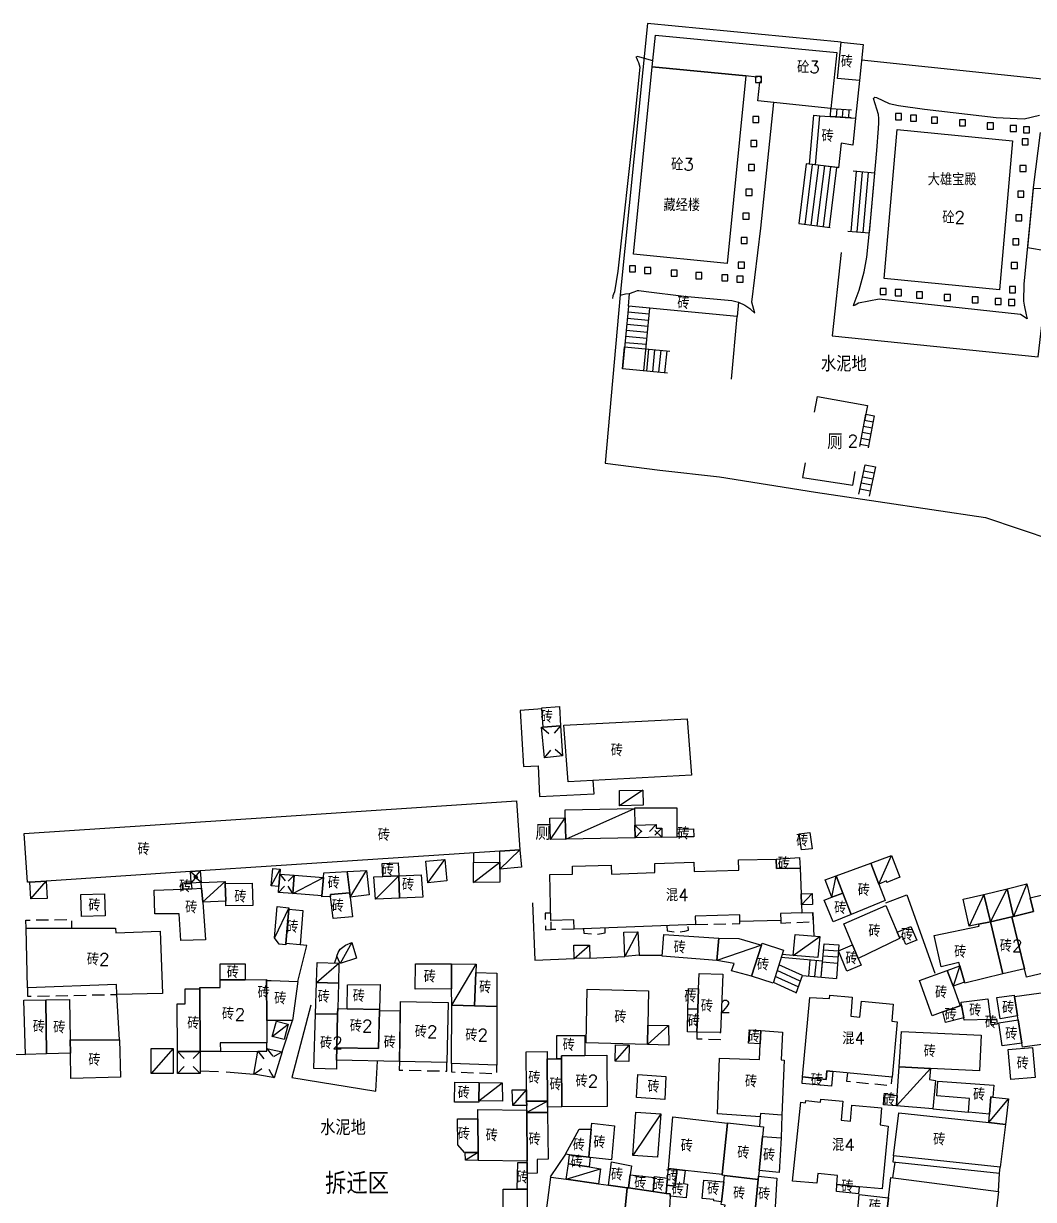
# Model space of a CAD drawing. Header units: millimetres. Extents: x 51 to 1261, y 60 to 1114.
# Drawn here: x 720 to 885.5, y 293.6 to 486.3 of the extents above; entities that cross this region are included whole.
import ezdxf

# ---------------------------------------------------------------- set-up
doc = ezdxf.new("R2010")
doc.units = ezdxf.units.MM
doc.linetypes.add('X5', pattern=[3, 2, -1])
doc.layers.add('JMD', color=6, linetype='Continuous')
doc.layers.get('0').off()
doc.styles.add('HZ', font='rs.shx', dxfattribs={"width": 0.8, "bigfont": 'hztxt.shx'})
doc.linetypes.add('443', pattern='A,9.4,[169,AAA.SHX,S=1,R=0,X=0,Y=0.15],0.6', length=10)

# ---------------------------------------------------------------- blocks, each defined once
blk = doc.blocks.new('gc291')
blk.add_lwpolyline([(-0.5, -0.5), (0.5, -0.5), (0.5, 0.5), (-0.5, 0.5), (-0.5, -0.5)])

msp = doc.modelspace()

# ---------------------------------------------------------------- linework, layer by layer
at = {"layer": 'JMD', "color": 6, "linetype": '443', "flags": 128}
for points in [[(822.2, 486.32), (817.76, 441.83)], [(853.94, 483.25), (822.2, 486.32)], [(891.1, 476.74), (857.31, 480.33)], [(856.99, 476.99), (856.33, 470.81)], [(853.99, 448.8), (852.49, 435.12), (886.25, 431.67), (887.82, 445.35)], [(817.76, 441.83), (815.3, 414.26), (824.22, 413.1), (834, 412), (849.75, 409.54), (860.01, 407.98), (877.61, 405.35), (894.17, 399.77)], [(849.59, 422.6), (850.07, 425.22), (858.26, 423.71), (857.79, 421.19)], [(848.06, 414.33), (847.61, 411.91), (855.85, 410.66), (856.27, 412.92)], [(804.94, 374.01), (801.37, 373.73), (801.9, 364.57), (804.31, 364.67), (804.52, 359.65), (813.51, 360.09), (813.31, 362.27)], [(827.06, 354.29), (827.06, 357.7), (820.11, 357.7)], [(824.58, 352.95), (827.06, 353)], [(793.73, 350.41), (793.73, 348.82)], [(861.31, 342.18), (864.7, 343.49), (869.33, 330.66)], [(803.4, 342.23), (803.76, 332.82), (810.2, 333.1)], [(847.52, 340.55), (849.34, 340.61), (849.49, 336.75)], [(764.92, 329.32), (766.42, 335.21), (765.32, 335.31)], [(771.33, 333.49), (770.95, 332.36)], [(820.85, 333.62), (824.63, 333.64)], [(846.09, 333.59), (844.28, 333.74)], [(812.8, 333.12), (818.53, 333.4)], [(735.71, 319.74), (735.27, 327.18)], [(767.05, 325.46), (763.92, 313.59), (777.7, 311.34), (777.98, 316.27)], [(762.34, 317.77), (764.02, 322.93)], [(715.82, 317.41), (720.27, 317.37)], [(748.92, 314.66), (751.9, 314.57)], [(753.18, 314.53), (757.7, 314.12)], [(869.01, 308.44), (874.81, 307.88)], [(840.71, 307.11), (840.58, 305.57)], [(844.22, 307.42), (844.15, 303.68)], [(808.8, 301), (806.27, 297.31)], [(862.74, 299.71), (862.37, 297.14)], [(879.75, 294.9), (879.89, 297.9)]]:
    msp.add_lwpolyline(points, dxfattribs=at)
at = {"layer": 'JMD', "color": 6, "linetype": 'Continuous', "flags": 128}
for points in [[(838.33, 477.73), (823, 479.22), (823.52, 484.42), (853.24, 481.56), (852.29, 472.4), (840.33, 473.64), (840.64, 476.7), (840.73, 476.76), (840.81, 476.84), (840.87, 476.94), (840.91, 477.04), (840.92, 477.15), (840.9, 477.28), (840.86, 477.39), (840.79, 477.49), (840.69, 477.57), (840.58, 477.63), (840.46, 477.65), (840.34, 477.65), (840.22, 477.61), (840.12, 477.55)], [(857.55, 482.86), (856.99, 476.99), (853.37, 477.34), (853.94, 483.25)], [(838.33, 477.73), (835.26, 447.01), (819.93, 448.51), (823, 479.22)], [(856.33, 470.81), (855.89, 466.39), (853.98, 466.71), (853.54, 462.69), (849.75, 463.16), (850.48, 471.22)], [(882.03, 467.11), (879.9, 442.7), (860.99, 444.52), (863.12, 468.93)], [(837.14, 440.63), (836.93, 438.33), (819.11, 439.99), (819.3, 442.05), (820.03, 442.35), (820.56, 442.57), (820.8, 442.57), (821.99, 442.41), (828.2, 441.63), (836.05, 440.94)], [(807.99, 371.2), (805.13, 371.01), (804.93, 374.16), (807.78, 374.37)], [(829.41, 363.12), (809.22, 362.06), (808.54, 371.3), (828.73, 372.36)], [(821.52, 358.2), (817.65, 358.13), (817.61, 360.59), (821.48, 360.67)], [(801.31, 350.91), (798.01, 350.69), (760.57, 348.22), (748.94, 347.45), (747.31, 347.34), (723.67, 345.78), (720.99, 345.6), (720.62, 345.57), (720.06, 353.56), (760.57, 356.24), (800.75, 358.9)], [(820.16, 354.96), (820.2, 352.87), (808.82, 352.66), (808.75, 356.13), (808.73, 357.47), (820.11, 357.68)], [(808.82, 352.66), (806.34, 352.61), (806.2, 356.09), (808.75, 356.13)], [(829.84, 353.05), (827.06, 353), (827.06, 354.29), (829.77, 354.34)], [(849.21, 351.05), (847.46, 350.87), (847.09, 353.54), (848.84, 353.72)], [(798.02, 347.75), (798.02, 348.85), (798.01, 350.69), (801.31, 350.91), (801.6, 348.03)], [(789.36, 345.81), (786.25, 345.51), (785.91, 349.03), (789.03, 349.32)], [(847.23, 347.91), (847.4, 343.67), (847.47, 341.86), (847.52, 340.55), (844.04, 340.45), (844.09, 339.29), (837.35, 339.15), (837.33, 340.25), (830.05, 340.03), (830.09, 338.65), (810.18, 337.91), (810.14, 339.43), (806.41, 339.32), (806.22, 346.83), (809.95, 346.93), (809.92, 348.24), (816.25, 348.4), (816.3, 346.89), (823.45, 347.15), (823.4, 348.63), (829.81, 348.89), (829.85, 347.34), (837.18, 347.54), (837.15, 349.24), (843.33, 349.37), (843.36, 347.84)], [(847.23, 347.91), (843.36, 347.84), (843.33, 349.37), (847.13, 349.61)], [(860.11, 345.29), (858.8, 348.7), (862.22, 349.95), (863.58, 346.39), (861.47, 345.52), (861.4, 345.8)], [(761.98, 346.92), (761.81, 344.91), (760.57, 345.01), (760.8, 347.81), (762.04, 347.72)], [(773.42, 343.85), (770.27, 343.55), (770.3, 343.26), (768.85, 343.21), (768.86, 343.34), (769.11, 346.34), (769.17, 347.14), (773.03, 347.34)], [(773.5, 343.16), (773.42, 343.85), (773.03, 347.34), (776.16, 347.51), (776.6, 343.5)], [(781.45, 346.62), (778.85, 346.51), (778.76, 348.64), (781.36, 348.75)], [(798.02, 347.75), (798.02, 345.62), (793.73, 345.54), (793.73, 348.82), (798.02, 348.85)], [(860.11, 345.29), (861.15, 342.59), (855.6, 340.29), (854.25, 343.8), (853.17, 346.63), (858.8, 348.7)], [(720.99, 345.6), (723.67, 345.78), (723.84, 342.92), (721.15, 342.86)], [(747.46, 345.42), (747.53, 344.52), (746.07, 344.46), (746, 345.47), (747.45, 345.53)], [(753.03, 345.37), (753.12, 342.46), (749.34, 342.31), (749.16, 344.59), (749.09, 345.54), (753.02, 345.68)], [(753.12, 342.46), (753.03, 345.37), (757.46, 345.45), (757.57, 341.79), (753.14, 341.71)], [(769.11, 346.34), (768.86, 343.34), (764.08, 343.72), (764.32, 346.73)], [(781.6, 342.97), (777.66, 342.81), (777.36, 346.45), (778.85, 346.51), (781.45, 346.62)], [(781.6, 342.97), (781.45, 346.62), (785.13, 346.77), (785.43, 343.13)], [(854.25, 343.8), (852.44, 343.11), (851.35, 345.97), (853.17, 346.63)], [(884.94, 343.02), (885.48, 340.78), (882.22, 339.99), (881.15, 344.49), (884.39, 345.32)], [(733.37, 340.07), (729.47, 339.95), (729.35, 343.56), (733.25, 343.68)], [(749.34, 342.31), (749.81, 336.16), (745.75, 336.02), (745.5, 340.42), (741.48, 340.42), (741.39, 344.26), (746.07, 344.46), (747.53, 344.52), (749.16, 344.59)], [(773.5, 343.16), (773.86, 339.92), (770.71, 339.62), (770.3, 343.26), (770.27, 343.55), (773.42, 343.85)], [(847.47, 341.86), (847.4, 343.67), (849.21, 343.74), (849.29, 341.93)], [(855.6, 340.29), (852.67, 339.08), (851.19, 342.62), (852.44, 343.11), (854.25, 343.8)], [(878.44, 339.08), (876.48, 338.69), (874.94, 338.38), (873.93, 342.83), (877.36, 343.59), (878.38, 339.33)], [(882.22, 339.99), (881.96, 339.93), (878.44, 339.08), (878.38, 339.33), (877.36, 343.59), (881.15, 344.49)], [(884.02, 331.41), (881.96, 339.93), (882.22, 339.99), (885.48, 340.78), (884.94, 343.02), (888.76, 343.94), (891.69, 331.78), (884.36, 330.01)], [(763.42, 341.18), (762.97, 335.53), (762.96, 335.33), (761.85, 335.41), (761.08, 336.47), (761.53, 341.59), (763.44, 341.37)], [(762.97, 335.53), (763.42, 341.18), (765.76, 340.96), (765.32, 335.31)], [(863.13, 337.38), (863.5, 336.5), (863.55, 336.37), (856.77, 333.08), (855.84, 335.3), (854.39, 338.76), (861.31, 341.77)], [(884.02, 331.41), (880.46, 330.59), (878.44, 339.08), (881.96, 339.93)], [(735.05, 338.08), (735.07, 337.28), (742.37, 337.54), (742.74, 327.32), (735.27, 327.18), (735.23, 328.82), (720.61, 328.29), (720.38, 338.08)], [(820.85, 333.62), (818.53, 333.4), (818.32, 337.4), (820.65, 337.44)], [(863.5, 336.5), (863.13, 337.38), (865.4, 338.32), (866.37, 336.07), (864.57, 335.36), (864.01, 336.71)], [(880.46, 330.59), (874.23, 329.05), (874.18, 329.21), (873.41, 331.87), (873.24, 332.43), (870.36, 331.71), (869.23, 336.84), (876.58, 338.37), (876.48, 338.69), (878.44, 339.08)], [(774.54, 333.15), (771.87, 332.24), (771.33, 333.49), (771.51, 334.05), (771.86, 334.6), (772.73, 335.27), (773.77, 335.7)], [(833.9, 336.42), (833.57, 332.74), (824.62, 333.48), (824.89, 337.04)], [(840.9, 335.29), (839.29, 330.18), (836.01, 331.05), (836.44, 332.28), (833.57, 332.74), (833.9, 336.42), (837.21, 336.36)], [(839.29, 330.18), (840.9, 335.29), (840.99, 335.57), (844.51, 334.45), (842.81, 329.05)], [(850.45, 336.68), (850.14, 333.27), (846.09, 333.59), (846.4, 337)], [(812.8, 333.12), (810.2, 333.1), (810.13, 335.26), (812.73, 335.28)], [(856.77, 333.08), (857.23, 331.97), (854.87, 330.99), (853.51, 334.32), (855.84, 335.3)], [(756.29, 329.61), (752.19, 329.6), (752.18, 332.2), (756.28, 332.21)], [(771.56, 329.05), (767.98, 329.13), (768.08, 332.44), (771.63, 332.33)], [(790.1, 332.19), (790.13, 328.09), (784.16, 328.05), (784.19, 332.23)], [(794.07, 330.81), (793.9, 325.32), (790.14, 325.43), (790.13, 328.09), (790.1, 332.19), (794.12, 332.15)], [(874.18, 329.21), (872.3, 328.53), (871.36, 331.13), (873.41, 331.87)], [(759.79, 329.48), (759.82, 322.93), (759.83, 319.27), (752.22, 319.25), (752.23, 317.85), (748.91, 317.84), (748.87, 328.11), (748.87, 328.34), (752.19, 328.35), (752.19, 329.6), (756.29, 329.61), (759.79, 329.62)], [(797.53, 325.2), (793.9, 325.32), (794.07, 330.81), (797.53, 330.7)], [(830.32, 321.03), (830.46, 324.78), (830.59, 328.13), (830.69, 330.63), (834.58, 330.54), (834.21, 320.94)], [(872.3, 328.53), (873.44, 325.35), (870.62, 324.33), (868.88, 323.7), (866.78, 329.5), (871.36, 331.13)], [(748.91, 317.84), (745.18, 317.83), (745.16, 325.66), (746.45, 325.66), (746.44, 328.1), (748.87, 328.11)], [(759.82, 322.93), (759.79, 329.48), (760.57, 329.46), (764.92, 329.32), (764.02, 322.92), (760.57, 322.93)], [(771.56, 329.05), (771.46, 324.88), (771.44, 323.95), (767.83, 324.03), (767.98, 329.13)], [(778.3, 324.73), (772.99, 324.85), (773.08, 328.79), (778.39, 328.82)], [(822.28, 322.14), (822.22, 318.98), (812.19, 319.26), (812.36, 328.06), (822.39, 327.78)], [(830.59, 328.13), (830.46, 324.78), (828.86, 324.84), (828.92, 328.19)], [(883.58, 319.19), (882.97, 323.03), (882.87, 323.67), (882.36, 326.86), (900.27, 329.3), (901.59, 321.03), (883.68, 318.57)], [(723.73, 317.46), (720.27, 317.37), (720.04, 326.27), (723.6, 326.32)], [(727.61, 319.74), (727.66, 317.56), (723.73, 317.46), (723.6, 326.32), (727.48, 326.38)], [(781.57, 316.19), (781.73, 326.05), (789.57, 325.87), (789.35, 316.02)], [(852.6, 314.57), (851.63, 314.67), (851.53, 313.24), (847.65, 313.66), (848.85, 326.67), (852.03, 326.51), (852.09, 327.08), (855.78, 326.73), (855.55, 323.63), (857.01, 323.49), (857.27, 326.1), (862.46, 325.59), (862.25, 322.79), (863.13, 322.7), (862.3, 313.61)], [(878.44, 323.07), (874.11, 322.96), (874.05, 323.34), (873.7, 325.45), (873.62, 325.92), (877.99, 326.47)], [(882.36, 326.86), (882.87, 323.67), (880.02, 323.21), (879.47, 326.68), (882.33, 327.06)], [(771.44, 323.95), (771.32, 318.46), (771.27, 316.42), (771.24, 314.95), (767.56, 315.08), (767.83, 324.03)], [(781.57, 316.19), (771.27, 316.42), (771.32, 318.46), (778.16, 318.31), (778.3, 324.56), (781.7, 324.51)], [(772.99, 324.85), (778.3, 324.73), (778.3, 324.56), (778.16, 318.31), (771.32, 318.46), (771.44, 323.95), (771.46, 324.88)], [(793.9, 325.32), (797.53, 325.2), (797.51, 315.61), (790.11, 315.89), (790.14, 325.43)], [(830.46, 324.78), (830.32, 321.03), (828.79, 321.09), (828.86, 324.84)], [(874.05, 323.34), (871.04, 322.61), (870.62, 324.33), (873.44, 325.35), (873.7, 325.45)], [(763.31, 322.3), (762.67, 319.82), (760.74, 320.32), (761.43, 322.79)], [(822.22, 318.98), (822.28, 322.14), (825.68, 322.08), (825.7, 318.88)], [(878.44, 323.07), (879.42, 323.17), (879.52, 322.34), (878.53, 322.23)], [(883.58, 319.19), (880.37, 318.77), (879.81, 322.56), (882.97, 323.03)], [(811.98, 317.18), (808.14, 317.13), (808.14, 316.66), (807.38, 316.65), (807.35, 320.44), (811.93, 320.47)], [(840.7, 319.08), (840.78, 321.27), (844.33, 321), (844.14, 316.45), (844.6, 316.41), (844.22, 307.42), (840.75, 307.68), (840.71, 307.11), (833.68, 307.64), (834.04, 316.76), (840.6, 316.53)], [(840.78, 321.27), (840.7, 319.08), (838.77, 319.23), (838.93, 321.4)], [(868.63, 315.07), (863.45, 315.33), (863.83, 321.1), (876.89, 320.52), (876.63, 314.66)], [(727.66, 317.56), (727.61, 319.74), (735.71, 319.74), (735.85, 313.61), (727.74, 313.42)], [(744.5, 314.24), (740.9, 314.24), (740.87, 318.33), (744.47, 318.34)], [(819.23, 318.86), (819.15, 316.18), (816.91, 316.24), (816.98, 318.92)], [(885.76, 313.6), (881.76, 313.26), (881.31, 318.17), (885.34, 318.52)], [(805.78, 316.64), (805.84, 309.7), (802.42, 309.68), (802.41, 311.58), (802.36, 317.8), (805.77, 317.82)], [(808.2, 308.75), (805.85, 308.72), (805.84, 309.7), (805.78, 316.64), (807.38, 316.65), (808.14, 316.66)], [(808.2, 308.75), (808.14, 316.66), (808.14, 317.13), (811.98, 317.18), (815.56, 317.22), (815.63, 308.84)], [(852.6, 314.57), (852.36, 312.16), (847.55, 312.59), (847.65, 313.66), (851.53, 313.24), (851.63, 314.67)], [(868.63, 315.07), (868.44, 313.24), (869.4, 313.08), (869.01, 308.44), (863.04, 308.92), (863.15, 310.64), (863.45, 315.33)], [(794.65, 312.75), (794.61, 309.75), (794.61, 309.51), (790.61, 309.55), (790.64, 312.8)], [(794.61, 309.75), (794.65, 312.75), (798.43, 312.72), (798.48, 309.71)], [(825.25, 313.76), (825.07, 309.98), (820.43, 310.28), (820.62, 314.05)], [(878.83, 310.36), (878.51, 310.4), (878.28, 307.59), (874.81, 307.88), (874.99, 310.14), (869.62, 310.6), (869.79, 312.99), (879, 312.33)], [(802.42, 309.68), (802.43, 309.01), (800.15, 308.99), (800.06, 311.57), (802.41, 311.58)], [(863.15, 310.64), (863.04, 308.92), (860.9, 309.09), (861.03, 310.81)], [(878.83, 310.36), (881.4, 310.08), (880.9, 305.9), (878.16, 306.2), (878.28, 307.59), (878.51, 310.4)], [(805.85, 308.72), (805.86, 307.86), (802.44, 307.83), (802.43, 308.21), (802.43, 309.01), (802.42, 309.68), (805.84, 309.7)], [(856.92, 295.68), (853.23, 296.02), (853.36, 297.49), (850.14, 297.84), (849.95, 296.25), (846.01, 296.59), (847.33, 309.53), (848.11, 309.44), (848.15, 309.79), (850.56, 309.51), (850.62, 310.02), (854.22, 309.69), (853.94, 306.57), (855.5, 306.43), (855.72, 309.04), (860.6, 308.63), (860.33, 305.8), (861.65, 305.61), (860.69, 295.33)], [(794.48, 301.29), (792.34, 301.26), (792.26, 301.26), (791.13, 302.55), (791.09, 306.79), (794.42, 306.82)], [(802.43, 308.21), (802.44, 307.83), (802.49, 299.85), (794.49, 299.98), (794.48, 301.29), (794.42, 306.82), (794.41, 308.35)], [(802.51, 297.86), (802.49, 299.65), (802.49, 299.85), (802.44, 307.83), (805.86, 307.86), (805.92, 300.18), (804.13, 300.16), (804.16, 297.89)], [(824.43, 307.62), (823.88, 300.51), (819.8, 300.77), (820.34, 307.88)], [(835.32, 306.09), (834.46, 297.67), (828.38, 298.35), (827.05, 298.5), (825.65, 298.66), (826.38, 307.11)], [(878.16, 306.2), (880.9, 305.9), (880.02, 298.89), (862.56, 300.74), (863.44, 307.76)], [(812.99, 305.1), (812.59, 300.51), (809.45, 300.92), (808.8, 301), (811.01, 305.13)], [(812.83, 300.48), (812.59, 300.51), (812.99, 305.1), (813.08, 306.09), (816.83, 305.65), (816.34, 300.07)], [(841.06, 303.92), (840.52, 298.33), (840.43, 297.41), (840.38, 296.88), (834.86, 297.5), (834.45, 297.55), (834.46, 297.67), (835.32, 306.09), (835.32, 306.16), (841.21, 305.49)], [(840.52, 298.33), (841.06, 303.92), (844.15, 303.68), (843.78, 298.01)], [(794.49, 299.98), (792.42, 300.04), (792.34, 301.26), (794.48, 301.29)], [(812.59, 300.51), (812.83, 300.48), (812.65, 298.91), (809.28, 299.42), (809.45, 300.92)], [(802.49, 299.65), (802.51, 297.86), (802.52, 295.28), (800.88, 295.29), (800.95, 299.67)], [(809.28, 299.42), (812.65, 298.91), (814.55, 298.62), (814.19, 296.16), (808.9, 296.91), (809.27, 299.42)], [(819.4, 297.61), (819.1, 295.47), (818.87, 295.5), (815.82, 295.93), (816.34, 299.74), (819.61, 299.12)], [(808.9, 296.91), (814.19, 296.16), (815.82, 295.93), (818.87, 295.5), (818, 286.63), (805.28, 288.88), (806.37, 297.27)], [(823.36, 297.2), (823.15, 294.89), (819.1, 295.47), (819.4, 297.61)], [(825.52, 297.1), (825.41, 295.91), (825.3, 294.59), (823.15, 294.89), (823.36, 297.2), (823.38, 297.37)], [(828.38, 298.35), (828.14, 296.22), (828.79, 296.09), (828.56, 293.86), (825.92, 294.15), (825.94, 294.5), (825.3, 294.59), (825.41, 295.91), (826.74, 295.76), (827.02, 298.24), (827.05, 298.5)], [(827.05, 298.5), (827.02, 298.24), (826.74, 295.76), (825.41, 295.91), (825.52, 297.1), (825.65, 298.66)], [(840.38, 296.88), (839.88, 291.76), (839.81, 290.99), (834.74, 291.58), (834.97, 292.64), (834.31, 292.75), (834.36, 293.18), (834.74, 296.46), (834.86, 297.5)], [(839.88, 291.76), (840.38, 296.88), (840.43, 297.41), (843.44, 297.1), (843.07, 291.43)], [(861.09, 288.35), (861.73, 293.84), (862.11, 297.18), (879.75, 294.9), (878.67, 285.54), (861.03, 287.82)], [(800.88, 295.29), (802.52, 295.28), (802.57, 289.21), (798.56, 289.78), (798.59, 295.3)], [(819.1, 295.47), (823.15, 294.89), (825.3, 294.59), (825.94, 294.5), (825.92, 294.15), (825.76, 291.2), (825.46, 285.82), (818, 286.63), (818.87, 295.5)], [(834.74, 296.46), (834.36, 293.18), (833.09, 293.37), (833.11, 293.56), (831.2, 293.72), (831.48, 296.75)], [(856.92, 295.68), (856.8, 294.5), (853.18, 294.87), (853.23, 296.02)], [(861.73, 293.84), (861.09, 288.35), (860.03, 288.5), (860.07, 288.82), (858.68, 289.02), (858.94, 291.66), (856.68, 291.89), (856.91, 294.38)]]:
    msp.add_lwpolyline(points, close=True, dxfattribs=at)
at = {"layer": 'JMD', "color": 6}
for points in [[(823.1, 480.2), (820.98, 480.8), (820.61, 480.94), (820.34, 480.8), (820.45, 480.59), (820.59, 480.29), (820.75, 479.95), (820.87, 479.56), (820.96, 479.19), (820.04, 470), (817.37, 445.72), (816.84, 442.37), (816.68, 441.95), (816.54, 441.68), (816.47, 441.28)], [(856.79, 440.48), (856.26, 440.16), (855.96, 440.04), (856.08, 440.41), (856.91, 442.6), (857.71, 445.63), (858.15, 448.05), (858.79, 453.89), (859.81, 465.5), (860.1, 469.14), (860.13, 470.03), (860.13, 470.77), (860.06, 471.44), (859.28, 474.06), (859.48, 474.24), (859.78, 474.22), (861.85, 473.23), (863.35, 472.89), (867.6, 472.27), (879.38, 470.93), (883.93, 470.68), (886.44, 471.32)], [(837.14, 440.63), (838.19, 440.16), (838.99, 439.61), (839.22, 439.4), (839.82, 438.87), (839.31, 440.64), (840.78, 452.76), (842.91, 473.38)], [(849.75, 463.16), (848.76, 463.28), (849.49, 471.29), (850.48, 471.22)], [(886.6, 468.45), (885.45, 459.43), (883.89, 443.63), (883.86, 440.8), (883.93, 440.18), (884.26, 438.58), (884.42, 437.95), (883.38, 438.64), (860.2, 441.17), (856.79, 440.48)], [(817.76, 441.83), (817.98, 441.88), (818.63, 442), (819.3, 442.05)], [(819.3, 442.05), (820.03, 442.35), (820.56, 442.57), (820.8, 442.57), (821.99, 442.41), (828.2, 441.63), (836.05, 440.94), (837.14, 440.63)], [(821.48, 360.67), (817.65, 358.13)], [(808.82, 352.66), (820.11, 357.68)], [(806.34, 352.61), (808.75, 356.13)], [(798.02, 347.75), (801.31, 350.91)], [(786.25, 345.51), (789.03, 349.32)], [(860.11, 345.29), (862.22, 349.95)], [(760.57, 345.01), (762.04, 347.72)], [(773.5, 343.16), (776.16, 347.51)], [(793.73, 345.54), (798.02, 348.85)], [(721.15, 342.86), (723.67, 345.78)], [(749.3, 342.31), (753.02, 345.68)], [(764.08, 343.72), (769.11, 346.34)], [(781.45, 346.62), (777.66, 342.81)], [(852.44, 343.11), (853.17, 346.63)], [(884.39, 345.32), (882.22, 339.98)], [(847.47, 341.86), (849.21, 343.74)], [(877.36, 343.59), (874.94, 338.38)], [(878.44, 339.08), (881.15, 344.49)], [(763.44, 341.37), (761.08, 336.47)], [(820.65, 337.44), (818.53, 333.4)], [(773.77, 335.7), (771.87, 332.24)], [(846.09, 333.59), (850.45, 336.68)], [(810.2, 333.1), (812.73, 335.28)], [(840.9, 335.29), (833.57, 332.74)], [(767.98, 329.13), (771.63, 332.33)], [(790.14, 325.43), (794.12, 332.15)], [(873.41, 331.87), (872.3, 328.53)], [(760.74, 320.32), (763.31, 322.3)], [(822.22, 318.98), (825.68, 322.08)], [(744.47, 318.34), (740.9, 314.24)], [(752.23, 317.85), (759.84, 317.87), (759.83, 319.27)], [(816.91, 316.24), (819.23, 318.86)], [(868.63, 315.07), (863.04, 308.92)], [(794.61, 309.75), (798.43, 312.72)], [(800.15, 308.99), (802.41, 311.58)], [(805.84, 309.7), (802.44, 307.83)], [(878.16, 306.2), (881.4, 310.08)], [(824.43, 307.62), (819.8, 300.77)], [(794.48, 301.29), (792.42, 300.04)], [(862.56, 300.74), (862.44, 299.74)], [(862.44, 299.74), (879.89, 297.9)], [(879.89, 297.9), (880.02, 298.89)], [(808.9, 296.91), (814.55, 298.62)]]:
    msp.add_lwpolyline(points, dxfattribs=at)
at = {"layer": 'JMD', "color": 6, "linetype": 'Continuous', "flags": 128}
for points in [[(852.2, 471.1), (852.29, 472.4)], [(852.29, 472.4), (855.67, 472.16)], [(853.2, 471.03), (853.29, 472.33)], [(854.2, 470.96), (854.29, 472.26)], [(855.58, 470.86), (852.2, 471.1)], [(855.2, 470.89), (855.29, 472.19)], [(848.24, 463.35), (847.02, 453.54)], [(849.23, 463.22), (848.01, 453.41)], [(853.4, 462.7), (848.24, 463.35)], [(850.23, 463.1), (849, 453.29)], [(851.22, 462.98), (849.99, 453.17)], [(852.21, 462.85), (850.99, 453.04)], [(853.2, 462.73), (851.98, 452.92)], [(855.6, 452.26), (856.45, 462.07)], [(859.48, 461.81), (855.91, 462.11)], [(856.59, 452.18), (857.44, 461.98)], [(857.59, 452.09), (858.44, 461.9)], [(858.59, 452), (859.48, 461.81)], [(885.44, 459.3), (884.48, 449.64)], [(888.67, 459.15), (885.44, 459.3)], [(847.02, 453.54), (852.17, 452.89)], [(855.06, 452.31), (858.59, 452)], [(884.48, 449.64), (887.73, 449.08)], [(819.11, 439.99), (818.15, 429.72)], [(822.59, 439.66), (819.11, 439.99)], [(821.64, 429.4), (822.59, 439.66)], [(822.41, 437.67), (818.92, 438)], [(822.5, 438.67), (819.01, 438.99)], [(835.97, 428.06), (836.93, 438.33)], [(822.22, 435.68), (818.74, 436.01)], [(822.31, 436.68), (818.83, 437)], [(822.04, 433.69), (818.55, 434.01)], [(822.13, 434.69), (818.64, 435.01)], [(818.11, 429.74), (818.46, 433.35)], [(818.46, 433.35), (825.88, 432.63)], [(822.1, 429.35), (822.44, 432.96)], [(823.09, 429.26), (823.44, 432.86)], [(824.09, 429.16), (824.44, 432.77)], [(825.08, 429.06), (825.43, 432.67)], [(825.53, 429.02), (818.11, 429.74)], [(857.02, 417.02), (857.99, 422.29)], [(857.99, 422.29), (859.38, 422.03)], [(857.63, 420.32), (859.02, 420.07)], [(857.81, 421.31), (859.2, 421.05)], [(859.38, 422.03), (858.41, 416.77)], [(857.27, 418.36), (858.66, 418.1)], [(857.45, 419.34), (858.84, 419.08)], [(857.09, 417.37), (858.48, 417.12)], [(856.88, 409.2), (857.9, 413.99)], [(857.69, 413.01), (859.36, 412.66)], [(857.9, 413.99), (859.57, 413.64)], [(859.57, 413.64), (858.55, 408.84)], [(857.28, 411.06), (858.95, 410.7)], [(857.49, 412.04), (859.15, 411.68)], [(857.07, 410.08), (858.74, 409.72)], [(805.13, 371.01), (807.99, 371.2), (808.31, 366.28), (805.35, 365.98), (804.86, 370.99), (805.13, 371.01)], [(804.86, 370.99), (806.08, 369.95)], [(807.99, 371.2), (806.94, 369.99)], [(805.35, 365.98), (806.36, 367.21)], [(808.31, 366.28), (807.09, 367.31)], [(820.2, 352.87), (820.16, 354.96), (823.65, 355.03), (823.67, 354.44), (824.55, 354.45), (824.58, 352.95), (820.2, 352.87)], [(820.16, 354.96), (821.31, 353.85)], [(823.65, 355.03), (822.54, 353.88)], [(820.2, 352.87), (821.31, 354.02)], [(824.58, 352.95), (823.43, 354.06)], [(824.55, 354.45), (823.44, 353.3)], [(749.09, 345.54), (747.46, 345.42), (747.45, 345.53), (747.31, 347.34), (748.94, 347.45), (749.09, 345.54)], [(747.31, 347.34), (748.52, 346.29)], [(748.94, 347.45), (747.89, 346.24)], [(747.46, 345.42), (748.5, 346.63)], [(749.09, 345.54), (747.87, 346.58)], [(764.32, 346.73), (764.08, 343.72), (761.73, 343.91), (761.81, 344.91), (761.98, 346.92), (764.32, 346.73)], [(761.98, 346.92), (762.87, 345.81)], [(764.32, 346.73), (763.33, 345.73)], [(761.73, 343.91), (762.76, 344.93)], [(764.08, 343.72), (763.31, 344.94)], [(850.66, 330.03), (851.16, 335.5)], [(851.16, 335.5), (853.58, 335.33)], [(850.98, 333.51), (853.44, 333.34)], [(851.07, 334.51), (853.51, 334.33)], [(853.58, 335.33), (853.19, 329.8)], [(847.6, 330.31), (843.75, 332.06)], [(850.9, 332.62), (844.13, 333.25)], [(848.67, 330.21), (848.91, 332.81)], [(849.66, 330.12), (849.9, 332.72)], [(850.66, 330.03), (850.9, 332.62)], [(850.89, 332.51), (853.37, 332.34)], [(846.93, 328.42), (843.15, 330.14)], [(847.27, 329.36), (843.45, 331.1)], [(846.57, 327.39), (847.6, 330.31)], [(847.6, 330.31), (853.19, 329.8)], [(846.6, 327.47), (842.85, 329.17)], [(762.34, 317.77), (761.05, 313.52), (760.57, 313.61), (757.7, 314.12), (758.34, 317.87), (759.83, 317.87), (759.83, 318.34), (760.57, 318.17), (762.34, 317.77)], [(759.83, 318.34), (760.57, 317.42)], [(745.18, 317.83), (748.91, 317.84), (748.92, 314.26), (745.2, 314.25), (745.18, 317.83)], [(745.18, 317.83), (746.32, 316.7)], [(748.91, 317.84), (747.78, 316.71)], [(758.34, 317.87), (759.37, 316.65)], [(760.57, 317.42), (760.83, 317.09)], [(760.57, 317.42), (760.83, 317.09)], [(762.34, 317.77), (760.95, 316.97)], [(745.2, 314.25), (746.32, 315.38)], [(748.92, 314.26), (747.78, 315.38)], [(757.7, 314.12), (759.01, 315.04)], [(760.57, 314.3), (760.21, 314.89)], [(761.05, 313.53), (760.57, 314.3)], [(761.05, 313.53), (760.57, 314.3)]]:
    msp.add_lwpolyline(points, dxfattribs=at)
at = {"layer": 'JMD', "color": 6, "linetype": 'X5', "flags": 128}
for points in [[(720.38, 338.08), (720.35, 339.38), (727.85, 339.48), (727.85, 338.08)], [(806.38, 340.53), (805.44, 340.51), (805.51, 337.79), (806.45, 337.82)], [(810.18, 337.91), (806.45, 337.82), (806.41, 339.32)], [(844.09, 339.29), (844.1, 338.9), (849.4, 339.11), (849.34, 340.61)], [(811.76, 337.97), (811.79, 337.22), (813.42, 337.06), (813.93, 337.08), (814.34, 337.13), (815.31, 337.31), (815.27, 338.1)], [(825.41, 338.48), (825.45, 337.63), (827.11, 337.4), (827.52, 337.43), (827.93, 337.49), (828.37, 337.54), (828.92, 337.7), (828.9, 338.61)], [(830.09, 338.65), (837.36, 338.8), (837.35, 339.15)], [(720.61, 328.29), (720.64, 326.89), (735.27, 327.18)], [(830.32, 321.03), (830.32, 319.92), (834.2, 319.83), (834.21, 320.94)], [(781.57, 316.19), (781.54, 314.79), (789.32, 314.62), (789.35, 316.02)], [(790.11, 315.89), (790.1, 314.49), (797.51, 314.21), (797.51, 315.61)], [(854.99, 314.33), (854.85, 312.97), (862.18, 312.26), (862.3, 313.61)]]:
    msp.add_lwpolyline(points, dxfattribs=at)

# ---------------------------------------------------------------- block references
at = {"layer": 'JMD', "color": 6}
for p in [(840.42, 477.15), (839.97, 470.61), (863.37, 471.05), (865.82, 470.81), (869.25, 470.5), (873.83, 470.05), (878.41, 469.52), (882.18, 469.13), (884.33, 468.89), (839.64, 466.67), (884.12, 466.92), (839.25, 462.73), (883.76, 462.58), (838.86, 458.65), (883.41, 458.36), (838.36, 454.74), (883.07, 454.49), (838.05, 450.76), (882.59, 450.53), (837.61, 446.72), (882.34, 446.66), (819.75, 446.13), (822.25, 445.83), (826.61, 445.42), (830.65, 444.99), (834.9, 444.64), (837.39, 444.41), (860.83, 442.4), (863.33, 442.21), (866.8, 441.83), (871.37, 441.43), (875.94, 441.02), (882.03, 442.7), (879.71, 440.76), (881.91, 440.59)]:
    msp.add_blockref('gc291', p, dxfattribs=at)

# ---------------------------------------------------------------- texts
at = {"layer": 'JMD', "color": 6, "style": 'HZ'}
for s, height, p in [('砼3', 2, (846.74, 478.19)), ('砖', 2, (853.9, 479.09)), ('砖', 2, (850.74, 466.89)), ('砼3', 2, (826.1, 462.24)), ('大雄宝殿', 2, (868.15, 459.78)), ('藏经楼', 2, (824.84, 455.57)), ('砼2', 2, (870.54, 453.55)), ('砖', 2, (827.11, 439.52)), ('水泥地', 2.5, (850.66, 429.28)), ('厕', 2.5, (851.68, 416.54)), ('2', 2, (855.03, 416.91)), ('砖', 2, (804.7, 371.72)), ('砖', 2, (816.21, 366.21)), ('厕', 2.5, (803.85, 352.51)), ('砖', 2, (827.12, 352.58)), ('砖', 2, (778.03, 352.35)), ('砖', 2, (846.58, 351.42)), ('砖', 2, (738.65, 350.01)), ('砖', 2, (778.65, 346.66)), ('砖', 2, (843.57, 347.68)), ('砖', 2, (745.45, 343.92)), ('砖', 2, (769.81, 344.52)), ('砖', 2, (781.98, 344.19)), ('砖', 2, (856.68, 343.33)), ('砖', 2, (754.5, 342.23)), ('混4', 2, (825.25, 342.49)), ('砖', 2, (730.59, 340.82)), ('砖', 2, (746.46, 340.46)), ('砖', 2, (770.48, 340.73)), ('砖', 2, (852.82, 340.38)), ('砖', 2, (763.02, 337.28)), ('砖', 2, (858.42, 336.61)), ('砖', 2, (863.76, 335.99)), ('砖', 2, (826.5, 333.92)), ('砖', 2, (872.48, 333.19)), ('砖2', 2, (879.96, 334.16)), ('砖2', 2, (730.35, 331.94)), ('砖', 2, (854.66, 332.11)), ('砖', 2, (753.27, 329.85)), ('砖', 2, (840.16, 331.1)), ('砖', 2, (785.56, 329.14)), ('砖', 2, (794.63, 327.39)), ('砖', 2, (758.31, 326.5)), ('砖', 2, (761.05, 325.54)), ('砖', 2, (768.16, 325.82)), ('砖', 2, (773.93, 325.93)), ('砖', 2, (828.26, 325.86)), ('砖', 2, (869.35, 326.55)), ('砖', 2, (830.97, 324.31)), ('2', 2, (834.13, 324.24)), ('砖', 2, (874.94, 323.59)), ('砖', 2, (880.33, 324.03)), ('砖', 2, (752.48, 323.02)), ('2', 2, (754.58, 322.91)), ('砖', 2, (816.79, 322.52)), ('砖', 2, (828.81, 321.84)), ('砖', 2, (870.9, 322.9)), ('砖', 2, (877.51, 321.63)), ('砖', 2, (721.49, 320.92)), ('砖', 2, (724.83, 320.79)), ('砖', 2, (746.8, 321.49)), ('砖2', 2, (773.44, 321.02)), ('砖2', 2, (784.09, 320.09)), ('砖', 2, (880.85, 319.75)), ('砖2', 2, (768.56, 318.26)), ('砖', 2, (778.99, 318.38)), ('砖2', 2, (792.37, 319.53)), ('砖', 2, (808.31, 317.92)), ('砖', 2, (838.65, 319.34)), ('混4', 2, (854.14, 319.01)), ('砖', 2, (867.48, 316.9)), ('砖', 2, (730.58, 315.48)), ('砖', 2, (882.71, 314.92)), ('砖', 2, (802.68, 312.56)), ('砖2', 2, (810.43, 311.99)), ('砖', 2, (848.99, 312.17)), ('砖', 2, (791.13, 310.1)), ('砖', 2, (806.16, 311.45)), ('砖', 2, (822.22, 311.09)), ('砖', 2, (838.2, 311.95)), ('砖', 2, (860.83, 308.98)), ('砖', 2, (875.58, 309.81)), ('水泥地', 2.5, (768.57, 304.12)), ('砖', 2, (791.14, 303.36)), ('砖', 2, (795.7, 303.1)), ('砖', 2, (802.72, 302.47)), ('砖', 2, (869.05, 302.43)), ('砖', 2, (809.98, 301.53)), ('砖', 2, (813.36, 301.97)), ('砖', 2, (827.66, 301.4)), ('混4', 2, (852.47, 301.55)), ('砖', 2, (809.63, 298.76)), ('砖', 2, (836.94, 300.27)), ('砖', 2, (841.16, 299.89)), ('砖', 2, (816.24, 296.69)), ('拆迁区', 3.5, (769.38, 294.46)), ('砖', 2, (800.72, 296.22)), ('砖', 2, (820.04, 295.33)), ('砖', 2, (822.99, 295.02)), ('砖', 2, (825.24, 296.44)), ('砖', 2, (853.98, 294.74)), ('砖', 2, (826.16, 294.28)), ('砖', 2, (832, 294.31)), ('砖', 2, (836.26, 293.62)), ('砖', 2, (840.36, 293.49)), ('砖', 2, (858.5, 291.54))]:
    msp.add_text(s, height=height, dxfattribs=at).set_placement(p)

doc.saveas('drawing.dxf')
